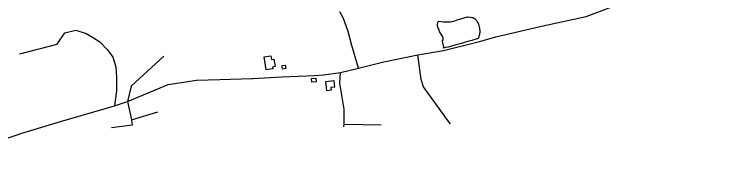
# Model space of a CAD drawing. Header units: metres. Extents: x 553506 to 563855, y 142925 to 150243.
# Drawn here: x 555874 to 557179, y 143350 to 143632 of the extents above; entities that cross this region are included whole.
import ezdxf

# ---------------------------------------------------------------- set-up
doc = ezdxf.new("R2010")
doc.units = ezdxf.units.M
for name, color, linetype in [('C-ANCIENT_WOODLAND', 94, 'Continuous'), ('C-BUILDINGS', 8, 'Continuous'), ('C-ROADS', 33, 'Continuous')]:
    doc.layers.add(name, color=color, linetype=linetype)

msp = doc.modelspace()

# ---------------------------------------------------------------- linework, layer by layer
at = {"layer": 'C-ANCIENT_WOODLAND'}
msp.add_lwpolyline([(556717.79, 143583.6399), (556710.48, 143581.89), (556698.48, 143578.09), (556689.08, 143575.5899), (556682.08, 143573.69), (556678.68, 143572.49), (556674.08, 143571.29), (556669.7799, 143570.29), (556665.9299, 143569.3899), (556666.2999, 143571.7999), (556665.2, 143576.3999), (556664.2, 143581.9999), (556664.0999, 143582.8999), (556665, 143584.8999), (556665.2, 143586.0999), (556665.0999, 143587.5999), (556665, 143588.5999), (556664.4999, 143589.8999), (556662.6, 143593.4999), (556660.0999, 143597.1999), (556658.2, 143600.0999), (556656.8999, 143603.9999), (556655.8999, 143606.1999), (556654.8999, 143609.6999), (556654.4, 143613.2999), (556655, 143615.6999), (556656.0999, 143617.6999), (556656.4, 143618.4999), (556656.4599, 143618.7399), (556665.4999, 143617.9999), (556672.4, 143617.7999), (556677, 143617.7999), (556678.2999, 143617.8999), (556680.6999, 143618.2999), (556681.8999, 143618.5999), (556686.6, 143619.7999), (556692.6, 143621.8999), (556701.6999, 143624.4999), (556705.8, 143625.7999), (556707.8999, 143626.3999), (556710, 143626.6999), (556710.6, 143626.7999), (556714, 143626.5999), (556715.6, 143626.2999), (556718, 143625.9999), (556719.8999, 143625.3999), (556721.6, 143624.5999), (556723.2, 143623.5999), (556723.4999, 143623.3999), (556724.8999, 143622.0999), (556726.0999, 143620.6999), (556727, 143619.5999), (556728, 143617.9999), (556728.8, 143616.2999), (556729.2999, 143615.3999), (556730.2, 143613.2999), (556730.8999, 143611.1999), (556731.6, 143608.4999), (556732.0999, 143605.6999), (556732.2999, 143604.2999), (556732.4999, 143602.4999), (556732.6999, 143600.7999), (556732.6999, 143598.3999), (556732.4, 143596.4999), (556731.8999, 143594.6999), (556731.6, 143594.0999), (556730.6999, 143590.8999), (556730.2199, 143587.5199), (556729.6, 143587.3599), (556717.79, 143583.6399)], close=True, dxfattribs=at)
at = {"layer": 'C-BUILDINGS'}
for points in [[(556347.6006, 143555.429), (556348.4992, 143548.6562), (556353.1696, 143549.2323), (556355.3393, 143535.6312), (556350.3588, 143534.6673), (556351.0863, 143531.4508), (556338.591, 143529.8022), (556335.3342, 143553.6205), (556347.6006, 143555.429)], [(556368.0871, 143537.4878), (556373.9776, 143538.4349), (556375.0132, 143531.989), (556369.1157, 143531.0417), (556368.5528, 143534.5972), (556368.0871, 143537.4878)], [(556430.6722, 143514.0825), (556430.9986, 143507.4926), (556422.8944, 143507.0903), (556422.5681, 143513.6802), (556430.6722, 143514.0825)], [(556464.7955, 143498.0033), (556458.043, 143497.3304), (556458.5758, 143492.0044), (556450.4422, 143491.1894), (556448.7033, 143508.3316), (556463.5957, 143509.8419), (556464.7955, 143498.0033)]]:
    msp.add_lwpolyline(points, close=True, dxfattribs=at)
at = {"layer": 'C-ROADS'}
for points in [[(556732.0644, 143581.8218), (556764.4514, 143590.5884), (556851.8693, 143611.0276), (556928.7246, 143627.6958), (557067.5433, 143680.3249), (557101.4976, 143688.8299), (557178.7929, 143698.1327)], [(556489.7574, 143600.2082), (556481.2911, 143623.9014), (556474.4579, 143636.0027)], [(555884.8976, 143559.2469), (555953.5566, 143576.7983), (555967.4663, 143597.331), (555988.0497, 143602.2067), (556006.9176, 143596.0568), (556018.7581, 143589.7606), (556032.5424, 143580.9747), (556046.5493, 143566.0076), (556055.9668, 143552.6375), (556061.75, 143535.2173), (556063.1053, 143515.2253), (556062.7231, 143490.6955), (556059.4488, 143463.7074)], [(556509.1935, 143532.6425), (556496.8485, 143574.1138), (556489.7574, 143600.2082)], [(556509.1935, 143532.6425), (556555.6985, 143544.4751), (556618.6654, 143557.2768), (556665.7566, 143565.0104), (556732.0644, 143581.8218)], [(556150.4041, 143554.6691), (556089.7692, 143499.5851), (556083.1863, 143471.417)], [(556678.8324, 143430.1422), (556673.5491, 143436.6794), (556628.8431, 143498.0883), (556624.5271, 143512.0691), (556618.6654, 143557.2768)], [(555185.9008, 143546.066), (555211.3467, 143538.6871), (555243.5987, 143527.1956), (555299.4922, 143505.2999), (555341.3494, 143492.0178), (555384.4671, 143482.1797), (555421.5202, 143470.2111), (555461.1892, 143448.0938), (555517.5909, 143410.6123), (555548.3577, 143393.9137), (555603.3658, 143370.3916), (555662.4164, 143350.8767), (555694.1723, 143349.612), (555708.9509, 143351.8957), (555716.4519, 143353.0465), (555724.1537, 143354.7265), (555740.6629, 143358.3203), (555800.8631, 143383.1147), (555888.2545, 143412.9407)], [(556210.2501, 143510.3658), (556253.177, 143511.7143), (556313.0414, 143513.589), (556314.2151, 143513.6469), (556367.5869, 143516.4267), (556427.8439, 143519.4277), (556444.7086, 143520.2745), (556475.6326, 143524.721), (556509.1935, 143532.6425)], [(556482.2237, 143425), (556482.8093, 143429.348), (556482.5481, 143457.2528), (556474.4826, 143505.2539), (556475.6326, 143524.721)], [(555925.1409, 143424.0753), (555959.5175, 143434.4441), (556059.4488, 143463.7074), (556083.1863, 143471.417), (556158.2659, 143502.4434), (556210.2501, 143510.3658)], [(556083.1863, 143471.417), (556090.5333, 143437.7507)], [(556090.5333, 143437.7507), (556139.3492, 143452.5655)], [(556090.5333, 143437.7507), (556091.893, 143428.2206)], [(555888.2545, 143412.9407), (555925.1409, 143424.0753)], [(556091.893, 143428.2206), (556053.8811, 143423.0606)], [(556550.6243, 143428.2063), (556482.8093, 143429.348)]]:
    msp.add_lwpolyline(points, dxfattribs=at)

doc.saveas('drawing.dxf')
